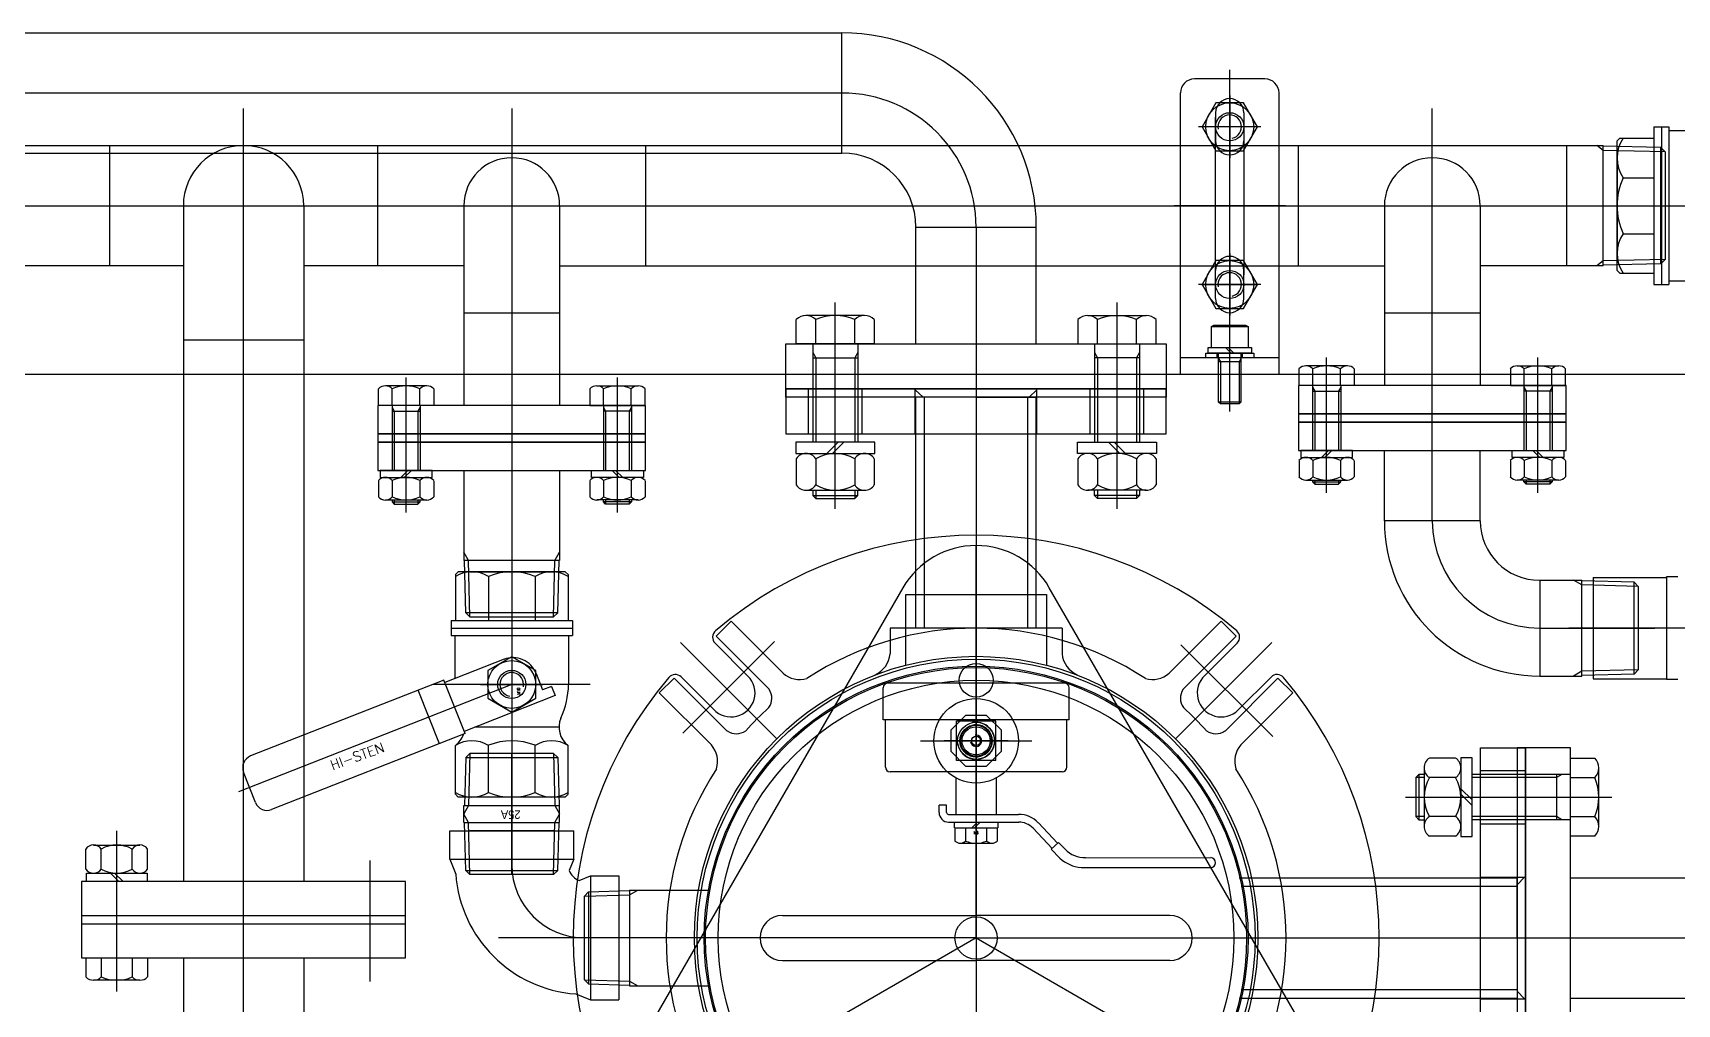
# Model space of a CAD drawing. Header units: millimetres. Extents: x 4080735 to 4152075, y -451436 to -400976.
# Drawn here: x 4112793 to 4113377, y -424433 to -424088 of the extents above; entities that cross this region are included whole.
import ezdxf
from ezdxf.enums import TextEntityAlignment as Align

# ---------------------------------------------------------------- set-up
doc = ezdxf.new("R2010")
doc.units = ezdxf.units.MM
doc.header["$LTSCALE"] = 60
doc.layers.add('EQUIPMENT', color=6, linetype='Continuous')
doc.styles.get("Standard").update_dxf_attribs({"font": 'romans.shx', "width": 0.75, "bigfont": 'whgtxt.shx'})
doc.styles.add('WHGTXT', font='ROMANS.shx', dxfattribs={"bigfont": 'WHGTXT.shx'})
doc.styles.add('유형33', font='')
doc.styles.get('유형33').set_extended_font_data('Gulim')

# ---------------------------------------------------------------- blocks, each defined once
blk = doc.blocks.new('EQ')
at = {"layer": 'EQUIPMENT', "color": 253}
for p, q in [((-2999.98, 17880.98), (-2457.6, 17880.98)), ((-2457.6, 17838.28), (-2457.6, 17880.98)), ((-2320, 17746.51), (-2320, 17867.89)), ((-2307.5, 17864.64), (-2332.5, 17864.64)), ((-2457.6, 17859.63), (-3034.98, 17859.63)), ((-2337.5, 17759.64), (-2337.5, 17859.64)), ((-2324.91, 17856.14), (-2329.81, 17847.64)), ((-2315.09, 17856.14), (-2324.91, 17856.14)), ((-2320, 17858.69), (-2320, 17836.59)), ((-2310.19, 17847.64), (-2315.09, 17856.14)), ((-2302.5, 17759.64), (-2302.5, 17859.64)), ((-2670, 17496.86), (-2670, 17854.1)), ((-2574.8, 17854.1), (-2574.8, 17587.64)), ((-2325, 17852.64), (-2325, 17842.64)), ((-2325, 17795.04), (-2325, 17851.04)), ((-2315, 17852.64), (-2315, 17842.64)), ((-2315, 17851.04), (-2315, 17795.04)), ((-2248.1, 17707.73), (-2248.1, 17854.1)), ((-2308.95, 17847.64), (-2331.05, 17847.64)), ((-2310, 17847.64), (-2330, 17847.64)), ((-2329.81, 17847.64), (-2324.91, 17839.14)), ((-2315.09, 17839.14), (-2310.19, 17847.64)), ((-2169.44, 17847.63), (-2169.44, 17791.63)), ((-2169.44, 17847.63), (-2164.11, 17847.63)), ((-2166.78, 17847.63), (-2166.78, 17791.63)), ((-2164.11, 17847.63), (-2164.11, 17791.63)), ((-2164.11, 17846.3), (-2156.09, 17846.3)), ((-2944.98, 17840.98), (-2187.5, 17840.98)), ((-2717.6, 17840.98), (-2717.6, 17798.28)), ((-2622.4, 17840.98), (-2622.4, 17798.28)), ((-2527.2, 17798.28), (-2527.2, 17840.98)), ((-2324.91, 17839.14), (-2315.09, 17839.14)), ((-2295.7, 17840.98), (-2295.7, 17798.28)), ((-2200.5, 17840.98), (-2200.5, 17798.28)), ((-2187.5, 17839.27), (-2189.75, 17840.98)), ((-2187.5, 17798.28), (-2187.5, 17840.98)), ((-2166.98, 17840.24), (-2187.5, 17840.75)), ((-2165.5, 17838.71), (-2187.5, 17839.27)), ((-2182.5, 17842.63), (-2181.5, 17843.63)), ((-2182.5, 17796.63), (-2182.5, 17842.63)), ((-2182.5, 17838.71), (-2182.5, 17800.55)), ((-2181.5, 17843.63), (-2169.44, 17843.63)), ((-2165.5, 17838.71), (-2166.98, 17840.24)), ((-2166.98, 17799.03), (-2166.98, 17840.24)), ((-2165.5, 17838.71), (-2165.5, 17800.55)), ((-2999.98, 17838.28), (-2457.6, 17838.28)), ((-2180.39, 17829.57), (-2169.44, 17829.57)), ((-3136.29, 17819.63), (-2161.44, 17819.63)), ((-2691.35, 17819.63), (-2691.35, 17579.63)), ((-2648.65, 17819.63), (-2648.65, 17579.63)), ((-2591.8, 17819.63), (-2591.8, 17748.64)), ((-2557.8, 17819.63), (-2557.8, 17748.64)), ((-2339.75, 17819.64), (-2300.25, 17819.64)), ((-2265.1, 17819.63), (-2265.1, 17755.73)), ((-2231.1, 17819.63), (-2231.1, 17755.73)), ((-2188.49, 17819.63), (-2097.51, 17819.63)), ((-2431.35, 17770.63), (-2431.35, 17812.03)), ((-2431.35, 17812.03), (-2388.65, 17812.03)), ((-2410, 17812.03), (-2410, 17559.63)), ((-2388.65, 17770.63), (-2388.65, 17812.03)), ((-2180.39, 17809.69), (-2169.44, 17809.69)), ((-2691.35, 17798.28), (-2944.98, 17798.28)), ((-2591.8, 17798.28), (-2648.65, 17798.28)), ((-2557.8, 17798.28), (-2265.1, 17798.28)), ((-2324.91, 17800.14), (-2329.81, 17791.64)), ((-2315.09, 17800.14), (-2324.91, 17800.14)), ((-2320, 17802.69), (-2320, 17780.59)), ((-2310.19, 17791.64), (-2315.09, 17800.14)), ((-2187.5, 17798.28), (-2231.1, 17798.28)), ((-2187.5, 17799.99), (-2189.75, 17798.28)), ((-2165.5, 17800.55), (-2187.5, 17799.99)), ((-2166.98, 17799.03), (-2187.5, 17798.51)), ((-2165.5, 17800.55), (-2166.98, 17799.03)), ((-2325, 17786.64), (-2325, 17796.64)), ((-2315, 17786.64), (-2315, 17796.64)), ((-2182.5, 17796.63), (-2181.5, 17795.63)), ((-2181.5, 17795.63), (-2169.44, 17795.63)), ((-2164.11, 17792.97), (-2143, 17792.97)), ((-2308.95, 17791.64), (-2331.05, 17791.64)), ((-2330, 17791.64), (-2310, 17791.64)), ((-2329.81, 17791.64), (-2324.91, 17783.14)), ((-2315.09, 17783.14), (-2310.19, 17791.64)), ((-2169.44, 17791.63), (-2164.11, 17791.63)), ((-2591.8, 17781.54), (-2557.8, 17781.54)), ((-2449.61, 17780.63), (-2470.39, 17780.63)), ((-2460, 17711.97), (-2460, 17785.31)), ((-2460, 17740.63), (-2460, 17781.19)), ((-2370.39, 17780.63), (-2349.61, 17780.63)), ((-2360, 17711.97), (-2360, 17785.31)), ((-2360, 17740.63), (-2360, 17781.19)), ((-2324.91, 17783.14), (-2315.09, 17783.14)), ((-2265.1, 17781.53), (-2231.1, 17781.53)), ((-2473.86, 17770.63), (-2473.86, 17779.21)), ((-2466.93, 17770.63), (-2466.93, 17779.21)), ((-2453.07, 17770.63), (-2453.07, 17779.21)), ((-2446.14, 17779.21), (-2446.14, 17770.63)), ((-2373.86, 17779.21), (-2373.86, 17770.63)), ((-2366.93, 17770.63), (-2366.93, 17779.21)), ((-2353.07, 17770.63), (-2353.07, 17779.21)), ((-2346.14, 17770.63), (-2346.14, 17779.21)), ((-2326.5, 17776.74), (-2325.63, 17777.24)), ((-2326.5, 17769.24), (-2326.5, 17776.74)), ((-2326.5, 17776.74), (-2313.5, 17776.74)), ((-2325.63, 17777.24), (-2314.37, 17777.24)), ((-2314.37, 17777.24), (-2313.5, 17776.74)), ((-2313.5, 17776.74), (-2313.5, 17769.24)), ((-2691.35, 17772.03), (-2648.65, 17772.03)), ((-2477.5, 17770.63), (-2342.5, 17770.63)), ((-2477.5, 17754.63), (-2477.5, 17770.63)), ((-2446.14, 17770.63), (-2473.86, 17770.63)), ((-2468, 17770.63), (-2468, 17735.63)), ((-2452, 17770.63), (-2452, 17735.63)), ((-2410, 17772.11), (-2410, 17559.63)), ((-2373.86, 17770.63), (-2346.14, 17770.63)), ((-2368, 17770.63), (-2368, 17735.63)), ((-2352, 17770.63), (-2352, 17735.63)), ((-2342.5, 17770.63), (-2342.5, 17754.63)), ((-2327.7, 17767.24), (-2327.7, 17769.24)), ((-2327.7, 17769.24), (-2312.3, 17769.24)), ((-2319.5, 17767.24), (-2321.5, 17769.24)), ((-2318.5, 17767.24), (-2320.5, 17769.24)), ((-2312.3, 17769.24), (-2312.3, 17767.24)), ((-2468, 17767.51), (-2466.92, 17765.63)), ((-2468, 17765.63), (-2452, 17765.63)), ((-2466.92, 17765.63), (-2466.92, 17735.63)), ((-2452, 17767.51), (-2453.08, 17765.63)), ((-2453.08, 17765.63), (-2453.08, 17735.63)), ((-2368, 17767.51), (-2366.92, 17765.63)), ((-2352, 17765.63), (-2368, 17765.63)), ((-2366.92, 17765.63), (-2366.92, 17735.63)), ((-2352, 17767.51), (-2353.08, 17765.63)), ((-2353.08, 17765.63), (-2353.08, 17735.63)), ((-2302.5, 17765.64), (-2337.5, 17765.64)), ((-2328.5, 17765.64), (-2328.5, 17767.24)), ((-2328.5, 17767.24), (-2311.5, 17767.24)), ((-2311.5, 17765.64), (-2328.5, 17765.64)), ((-2312.3, 17767.24), (-2327.7, 17767.24)), ((-2324.5, 17765.64), (-2324.5, 17767.24)), ((-2324, 17749.91), (-2324, 17767.24)), ((-2324, 17765.41), (-2323.32, 17764.24)), ((-2316, 17764.24), (-2324, 17764.24)), ((-2323.32, 17764.24), (-2323.32, 17749.24)), ((-2316, 17765.41), (-2316.68, 17764.24)), ((-2316.68, 17764.24), (-2316.68, 17749.24)), ((-2316, 17767.24), (-2316, 17749.91)), ((-2315.5, 17765.64), (-2315.5, 17767.24)), ((-2311.5, 17767.24), (-2311.5, 17765.64)), ((-2278.24, 17762.73), (-2292.96, 17762.73)), ((-2285.6, 17717.73), (-2285.6, 17765.73)), ((-2217.96, 17762.73), (-2203.24, 17762.73)), ((-2210.6, 17717.73), (-2210.6, 17765.73)), ((-1810, 17759.63), (-3180, 17759.63)), ((-2612.3, 17710.64), (-2612.3, 17758.64)), ((-2537.3, 17710.64), (-2537.3, 17758.64)), ((-2302.5, 17759.64), (-2337.5, 17759.64)), ((-2295.41, 17755.73), (-2295.41, 17761.73)), ((-2290.51, 17755.73), (-2290.51, 17761.73)), ((-2285.6, 17726.98), (-2285.6, 17761.48)), ((-2280.69, 17755.73), (-2280.69, 17761.73)), ((-2275.79, 17761.73), (-2275.79, 17755.73)), ((-2220.41, 17761.73), (-2220.41, 17755.73)), ((-2215.51, 17755.73), (-2215.51, 17761.73)), ((-2210.6, 17727.73), (-2210.6, 17760.73)), ((-2205.69, 17755.73), (-2205.69, 17761.73)), ((-2200.79, 17755.73), (-2200.79, 17761.73)), ((-2622.11, 17748.64), (-2622.11, 17754.64)), ((-2604.94, 17755.64), (-2619.66, 17755.64)), ((-2617.21, 17748.64), (-2617.21, 17754.64)), ((-2612.3, 17719.89), (-2612.3, 17754.39)), ((-2607.39, 17748.64), (-2607.39, 17754.64)), ((-2602.49, 17754.64), (-2602.49, 17748.64)), ((-2547.11, 17754.64), (-2547.11, 17748.64)), ((-2544.66, 17755.64), (-2529.94, 17755.64)), ((-2542.21, 17748.64), (-2542.21, 17754.64)), ((-2537.3, 17720.64), (-2537.3, 17753.64)), ((-2532.39, 17748.64), (-2532.39, 17754.64)), ((-2527.49, 17748.64), (-2527.49, 17754.64)), ((-2477.5, 17754.63), (-2477.5, 17738.63)), ((-2477.5, 17754.63), (-2342.5, 17754.63)), ((-2342.5, 17754.63), (-2477.5, 17754.63)), ((-2477.5, 17751.63), (-2477.5, 17754.63)), ((-2477.5, 17754.63), (-2342.5, 17754.63)), ((-2342.5, 17751.63), (-2477.5, 17751.63)), ((-2469.5, 17738.63), (-2469.5, 17754.63)), ((-2460, 17737.63), (-2460, 17755.63)), ((-2450.5, 17738.63), (-2450.5, 17754.63)), ((-2431.6, 17738.63), (-2431.6, 17754.63)), ((-2428.85, 17751.63), (-2431.6, 17754.21)), ((-2431.35, 17669.63), (-2431.35, 17751.63)), ((-2410, 17751.63), (-2431.35, 17751.63)), ((-2428.35, 17669.63), (-2428.35, 17751.63)), ((-2410, 17751.63), (-2388.65, 17751.63)), ((-2391.65, 17669.63), (-2391.65, 17751.63)), ((-2391.15, 17751.63), (-2388.4, 17754.21)), ((-2388.65, 17669.63), (-2388.65, 17751.63)), ((-2388.4, 17738.63), (-2388.4, 17754.63)), ((-2369.5, 17738.63), (-2369.5, 17754.63)), ((-2360, 17737.63), (-2360, 17755.63)), ((-2350.5, 17738.63), (-2350.5, 17754.63)), ((-2342.5, 17738.63), (-2342.5, 17754.63)), ((-2342.5, 17754.63), (-2342.5, 17751.63)), ((-2200.6, 17755.73), (-2295.6, 17755.73)), ((-2295.6, 17755.73), (-2295.6, 17745.73)), ((-2275.79, 17755.73), (-2295.41, 17755.73)), ((-2290.6, 17755.73), (-2290.6, 17732.73)), ((-2290.6, 17755.14), (-2289.79, 17753.73)), ((-2290.6, 17753.73), (-2280.6, 17753.73)), ((-2289.79, 17753.73), (-2289.79, 17732.73)), ((-2280.6, 17755.14), (-2281.41, 17753.73)), ((-2281.41, 17753.73), (-2281.41, 17732.73)), ((-2280.6, 17755.73), (-2280.6, 17732.73)), ((-2220.41, 17755.73), (-2200.79, 17755.73)), ((-2215.6, 17755.73), (-2215.6, 17732.73)), ((-2215.6, 17755.14), (-2214.79, 17753.73)), ((-2205.6, 17753.73), (-2215.6, 17753.73)), ((-2214.79, 17753.73), (-2214.79, 17732.73)), ((-2205.6, 17755.14), (-2206.41, 17753.73)), ((-2206.41, 17753.73), (-2206.41, 17732.73)), ((-2205.6, 17755.73), (-2205.6, 17732.73)), ((-2200.6, 17745.73), (-2200.6, 17755.73)), ((-2527.3, 17748.64), (-2622.3, 17748.64)), ((-2622.3, 17748.64), (-2622.3, 17738.64)), ((-2602.49, 17748.64), (-2622.11, 17748.64)), ((-2617.3, 17748.64), (-2617.3, 17725.64)), ((-2617.3, 17748.04), (-2616.49, 17746.64)), ((-2617.3, 17746.64), (-2607.3, 17746.64)), ((-2616.49, 17746.64), (-2616.49, 17725.64)), ((-2607.3, 17748.04), (-2608.11, 17746.64)), ((-2608.11, 17746.64), (-2608.11, 17725.64)), ((-2607.3, 17748.64), (-2607.3, 17725.64)), ((-2547.11, 17748.64), (-2527.49, 17748.64)), ((-2542.3, 17748.64), (-2542.3, 17725.64)), ((-2542.3, 17748.04), (-2541.49, 17746.64)), ((-2532.3, 17746.64), (-2542.3, 17746.64)), ((-2541.49, 17746.64), (-2541.49, 17725.64)), ((-2532.3, 17748.04), (-2533.11, 17746.64)), ((-2533.11, 17746.64), (-2533.11, 17725.64)), ((-2532.3, 17748.64), (-2532.3, 17725.64)), ((-2527.3, 17738.64), (-2527.3, 17748.64)), ((-2323.32, 17749.24), (-2324, 17749.91)), ((-2316, 17749.91), (-2324, 17749.91)), ((-2316.68, 17749.24), (-2323.32, 17749.24)), ((-2316, 17749.91), (-2316.68, 17749.24)), ((-2200.6, 17745.73), (-2295.6, 17745.73)), ((-2295.6, 17745.73), (-2295.6, 17742.73)), ((-2295.6, 17745.73), (-2200.6, 17745.73)), ((-2200.6, 17742.73), (-2200.6, 17745.73)), ((-2295.6, 17742.73), (-2200.6, 17742.73)), ((-2200.6, 17742.73), (-2295.6, 17742.73)), ((-2295.6, 17742.73), (-2295.6, 17732.73)), ((-2200.6, 17732.73), (-2200.6, 17742.73)), ((-2527.3, 17738.64), (-2622.3, 17738.64)), ((-2622.3, 17738.64), (-2622.3, 17735.64)), ((-2622.3, 17738.64), (-2527.3, 17738.64)), ((-2622.3, 17735.64), (-2527.3, 17735.64)), ((-2527.3, 17735.64), (-2622.3, 17735.64)), ((-2622.3, 17735.64), (-2622.3, 17725.64)), ((-2527.3, 17735.64), (-2527.3, 17738.64)), ((-2527.3, 17725.64), (-2527.3, 17735.64)), ((-2477.5, 17738.63), (-2342.5, 17738.63)), ((-2474, 17735.63), (-2474, 17731.63)), ((-2446, 17735.63), (-2474, 17735.63)), ((-2459, 17735.63), (-2463, 17731.63)), ((-2457, 17735.63), (-2461, 17731.63)), ((-2446, 17731.63), (-2446, 17735.63)), ((-2374, 17731.63), (-2374, 17735.63)), ((-2374, 17735.63), (-2346, 17735.63)), ((-2363, 17735.63), (-2359, 17731.63)), ((-2361, 17735.63), (-2357, 17731.63)), ((-2346, 17735.63), (-2346, 17731.63)), ((-2474, 17731.63), (-2446, 17731.63)), ((-2473.86, 17729.78), (-2473.86, 17720.49)), ((-2466.93, 17729.78), (-2466.93, 17720.49)), ((-2453.07, 17729.78), (-2453.07, 17720.49)), ((-2446.14, 17729.78), (-2446.14, 17720.49)), ((-2346, 17731.63), (-2374, 17731.63)), ((-2373.86, 17729.78), (-2373.86, 17720.49)), ((-2366.93, 17729.78), (-2366.93, 17720.49)), ((-2353.07, 17729.78), (-2353.07, 17720.49)), ((-2346.14, 17729.78), (-2346.14, 17720.49)), ((-2295.6, 17732.73), (-2200.6, 17732.73)), ((-2295.41, 17729.09), (-2295.41, 17723.38)), ((-2294.8, 17732.73), (-2294.8, 17730.23)), ((-2276.4, 17732.73), (-2294.8, 17732.73)), ((-2294.8, 17730.23), (-2276.4, 17730.23)), ((-2290.51, 17729.09), (-2290.51, 17723.38)), ((-2284.98, 17732.73), (-2287.48, 17730.23)), ((-2283.73, 17732.73), (-2286.23, 17730.23)), ((-2280.69, 17729.09), (-2280.69, 17723.38)), ((-2276.4, 17730.23), (-2276.4, 17732.73)), ((-2275.79, 17729.09), (-2275.79, 17723.38)), ((-2265.1, 17707.73), (-2265.1, 17732.73)), ((-2231.1, 17707.73), (-2231.1, 17732.73)), ((-2220.41, 17729.09), (-2220.41, 17723.38)), ((-2219.8, 17730.23), (-2219.8, 17732.73)), ((-2219.8, 17732.73), (-2201.4, 17732.73)), ((-2201.4, 17730.23), (-2219.8, 17730.23)), ((-2215.51, 17729.09), (-2215.51, 17723.38)), ((-2212.48, 17732.73), (-2209.98, 17730.23)), ((-2211.23, 17732.73), (-2208.73, 17730.23)), ((-2205.69, 17729.09), (-2205.69, 17723.38)), ((-2201.4, 17732.73), (-2201.4, 17730.23)), ((-2200.79, 17729.09), (-2200.79, 17723.38)), ((-2622.3, 17725.64), (-2527.3, 17725.64)), ((-2622.11, 17721.99), (-2622.11, 17716.28)), ((-2621.5, 17725.64), (-2621.5, 17723.14)), ((-2603.1, 17725.64), (-2621.5, 17725.64)), ((-2621.5, 17723.14), (-2603.1, 17723.14)), ((-2617.21, 17721.99), (-2617.21, 17716.28)), ((-2611.68, 17725.64), (-2614.18, 17723.14)), ((-2610.43, 17725.64), (-2612.93, 17723.14)), ((-2607.39, 17721.99), (-2607.39, 17716.28)), ((-2603.1, 17723.14), (-2603.1, 17725.64)), ((-2602.49, 17721.99), (-2602.49, 17716.28)), ((-2591.8, 17725.64), (-2591.8, 17693.64)), ((-2557.8, 17725.64), (-2557.8, 17693.64)), ((-2547.11, 17721.99), (-2547.11, 17716.28)), ((-2546.5, 17723.14), (-2546.5, 17725.64)), ((-2546.5, 17725.64), (-2528.1, 17725.64)), ((-2528.1, 17723.14), (-2546.5, 17723.14)), ((-2542.21, 17721.99), (-2542.21, 17716.28)), ((-2539.18, 17725.64), (-2536.68, 17723.14)), ((-2537.93, 17725.64), (-2535.43, 17723.14)), ((-2532.39, 17721.99), (-2532.39, 17716.28)), ((-2528.1, 17725.64), (-2528.1, 17723.14)), ((-2527.49, 17721.99), (-2527.49, 17716.28)), ((-2292.96, 17722.23), (-2278.24, 17722.23)), ((-2290.6, 17722.23), (-2290.6, 17721.55)), ((-2289.79, 17722.23), (-2289.79, 17720.73)), ((-2281.41, 17722.23), (-2281.41, 17720.73)), ((-2280.6, 17721.55), (-2280.6, 17722.23)), ((-2203.24, 17722.23), (-2217.96, 17722.23)), ((-2215.6, 17721.55), (-2215.6, 17722.23)), ((-2214.79, 17722.23), (-2214.79, 17720.73)), ((-2206.41, 17722.23), (-2206.41, 17720.73)), ((-2205.6, 17722.23), (-2205.6, 17721.55)), ((-2470.39, 17718.63), (-2449.61, 17718.63)), ((-2468, 17718.63), (-2468, 17716.72)), ((-2468, 17716.72), (-2466.92, 17715.63)), ((-2468, 17716.72), (-2452, 17716.72)), ((-2466.92, 17718.63), (-2466.92, 17715.63)), ((-2453.08, 17718.63), (-2453.08, 17715.63)), ((-2453.08, 17715.63), (-2452, 17716.72)), ((-2452, 17716.72), (-2452, 17718.63)), ((-2349.61, 17718.63), (-2370.39, 17718.63)), ((-2368, 17716.72), (-2368, 17718.63)), ((-2366.92, 17715.63), (-2368, 17716.72)), ((-2352, 17716.72), (-2368, 17716.72)), ((-2366.92, 17718.63), (-2366.92, 17715.63)), ((-2353.08, 17718.63), (-2353.08, 17715.63)), ((-2352, 17716.72), (-2353.08, 17715.63)), ((-2352, 17718.63), (-2352, 17716.72)), ((-2290.6, 17721.55), (-2289.79, 17720.73)), ((-2290.6, 17721.55), (-2280.6, 17721.55)), ((-2289.79, 17720.73), (-2281.41, 17720.73)), ((-2281.41, 17720.73), (-2280.6, 17721.55)), ((-2214.79, 17720.73), (-2215.6, 17721.55)), ((-2205.6, 17721.55), (-2215.6, 17721.55)), ((-2206.41, 17720.73), (-2214.79, 17720.73)), ((-2205.6, 17721.55), (-2206.41, 17720.73)), ((-2619.66, 17715.14), (-2604.94, 17715.14)), ((-2617.3, 17715.14), (-2617.3, 17714.45)), ((-2617.3, 17714.45), (-2616.49, 17713.64)), ((-2617.3, 17714.45), (-2607.3, 17714.45)), ((-2616.49, 17715.14), (-2616.49, 17713.64)), ((-2616.49, 17713.64), (-2608.11, 17713.64)), ((-2608.11, 17715.14), (-2608.11, 17713.64)), ((-2608.11, 17713.64), (-2607.3, 17714.45)), ((-2607.3, 17714.45), (-2607.3, 17715.14)), ((-2529.94, 17715.14), (-2544.66, 17715.14)), ((-2542.3, 17714.45), (-2542.3, 17715.14)), ((-2541.49, 17713.64), (-2542.3, 17714.45)), ((-2532.3, 17714.45), (-2542.3, 17714.45)), ((-2541.49, 17715.14), (-2541.49, 17713.64)), ((-2533.11, 17713.64), (-2541.49, 17713.64)), ((-2533.11, 17715.14), (-2533.11, 17713.64)), ((-2532.3, 17714.45), (-2533.11, 17713.64)), ((-2532.3, 17715.14), (-2532.3, 17714.45)), ((-2466.92, 17715.63), (-2453.08, 17715.63)), ((-2353.08, 17715.63), (-2366.92, 17715.63)), ((-2231.1, 17707.73), (-2265.1, 17707.73)), ((-2410, 17559.63), (-2410, 17698.98)), ((-2590.12, 17693.64), (-2591.8, 17696.58)), ((-2557.8, 17693.64), (-2591.8, 17693.64)), ((-2591.15, 17675.12), (-2591.6, 17693.64)), ((-2589.62, 17673.64), (-2590.12, 17693.64)), ((-2574.8, 17693.89), (-2574.8, 17605.39)), ((-2559.98, 17673.64), (-2559.48, 17693.64)), ((-2559.48, 17693.64), (-2557.8, 17696.58)), ((-2558.45, 17675.12), (-2558, 17693.64)), ((-2593.8, 17689.64), (-2594.8, 17688.64)), ((-2594.8, 17688.64), (-2594.8, 17672.3)), ((-2555.8, 17689.64), (-2593.8, 17689.64)), ((-2589.62, 17689.64), (-2559.98, 17689.64)), ((-2583.08, 17688.02), (-2583.08, 17672.3)), ((-2566.52, 17688.02), (-2566.52, 17672.3)), ((-2555.8, 17689.64), (-2554.8, 17688.64)), ((-2554.8, 17688.64), (-2554.8, 17672.3)), ((-2191, 17687.63), (-2165, 17687.63)), ((-2191, 17687.63), (-2191, 17651.63)), ((-2181.5, 17687.63), (-2166.5, 17687.63)), ((-2161, 17687.83), (-2165, 17687.83)), ((-2165, 17687.63), (-2165, 17687.83)), ((-2165, 17687.63), (-2165, 17651.63)), ((-2435.98, 17683.98), (-2530.68, 17519.96)), ((-2435, 17656.53), (-2435, 17681.53)), ((-2435, 17681.53), (-2385, 17681.53)), ((-2385, 17681.53), (-2385, 17656.53)), ((-2289.32, 17519.96), (-2384.02, 17683.98)), ((-2210, 17686.63), (-2210, 17652.63)), ((-2210, 17686.63), (-2195, 17686.63)), ((-2195, 17684.96), (-2197.94, 17686.63)), ((-2195, 17652.63), (-2195, 17686.63)), ((-2176.48, 17685.98), (-2195, 17686.43)), ((-2175, 17684.46), (-2195, 17684.96)), ((-2191, 17684.46), (-2191, 17654.81)), ((-2175, 17684.46), (-2176.48, 17685.98)), ((-2176.48, 17653.29), (-2176.48, 17685.98)), ((-2175, 17684.46), (-2175, 17654.81)), ((-2589.62, 17673.64), (-2591.15, 17675.12)), ((-2558.45, 17675.12), (-2591.15, 17675.12)), ((-2559.98, 17673.64), (-2558.45, 17675.12)), ((-2596.3, 17672.3), (-2553.3, 17672.3)), ((-2596.3, 17672.3), (-2596.3, 17666.97)), ((-2596.3, 17669.64), (-2553.3, 17669.64)), ((-2589.62, 17673.64), (-2559.98, 17673.64)), ((-2553.3, 17672.3), (-2553.3, 17666.97)), ((-2496.97, 17672.06), (-2502.28, 17666.76)), ((-2496.97, 17672.06), (-2478.51, 17653.6)), ((-2440.5, 17669.63), (-2440.5, 17660.51)), ((-2379.5, 17669.63), (-2440.5, 17669.63)), ((-2379.5, 17669.63), (-2379.5, 17660.51)), ((-2323.03, 17672.06), (-2341.49, 17653.6)), ((-2323.03, 17672.06), (-2317.72, 17666.76)), ((-2210, 17669.63), (-2169.07, 17669.63)), ((-1799.61, 17669.63), (-2199.66, 17669.63)), ((-2596.3, 17666.97), (-2553.3, 17666.97)), ((-2594.97, 17666.97), (-2594.97, 17651.75)), ((-2554.63, 17666.97), (-2554.63, 17649.64)), ((-2514.89, 17664.52), (-2480.71, 17630.35)), ((-2481.53, 17664.89), (-2514.1, 17632.31)), ((-2490.96, 17652.62), (-2502.65, 17664.31)), ((-2502.28, 17666.76), (-2483.48, 17647.96)), ((-2305.11, 17664.52), (-2339.29, 17630.35)), ((-2304.75, 17631.16), (-2337.33, 17663.74)), ((-2317.72, 17666.76), (-2336.52, 17647.96)), ((-2328.83, 17652.82), (-2317.35, 17664.3)), ((-2577.5, 17658.6), (-2598.6, 17650.32)), ((-2574.8, 17659.45), (-2583.3, 17654.54)), ((-2574.8, 17660.69), (-2574.8, 17638.59)), ((-2566.3, 17654.54), (-2574.8, 17659.45)), ((-2583.3, 17654.54), (-2583.3, 17644.73)), ((-2566.3, 17644.73), (-2566.3, 17654.54)), ((-2566.12, 17653.52), (-2563.85, 17647.72)), ((-2522.43, 17646.61), (-2517.13, 17651.91)), ((-2517.13, 17651.91), (-2498.33, 17633.11)), ((-2503.19, 17640.81), (-2514.67, 17652.29)), ((-2410, 17614.37), (-2410, 17655.2)), ((-2302.87, 17651.91), (-2321.67, 17633.11)), ((-2317.02, 17640.6), (-2305.33, 17652.28)), ((-2297.57, 17646.61), (-2302.87, 17651.91)), ((-2210, 17652.63), (-2195, 17652.63)), ((-2195, 17654.31), (-2197.94, 17652.63)), ((-2175, 17654.81), (-2195, 17654.31)), ((-2176.48, 17653.29), (-2195, 17652.84)), ((-2175, 17654.81), (-2176.48, 17653.29)), ((-2574.8, 17649.64), (-2671.82, 17611.56)), ((-2598.93, 17651.15), (-2667.48, 17624.24)), ((-2600.47, 17628.58), (-2608.06, 17647.56)), ((-2546.94, 17649.64), (-2602.66, 17649.64)), ((-2591.34, 17632.17), (-2598.93, 17651.15)), ((-2585.85, 17649.64), (-2563.75, 17649.64)), ((-2560.65, 17648.97), (-2563.85, 17647.72)), ((-2560.65, 17648.97), (-2559.36, 17645.67)), ((-2522.43, 17646.61), (-2503.97, 17628.15)), ((-2443, 17637.13), (-2443, 17648.44)), ((-2378.69, 17650.13), (-2441.31, 17650.13)), ((-2410.02, 17586.3), (-2410.02, 17648.64)), ((-2377, 17637.13), (-2377, 17648.44)), ((-2297.57, 17646.61), (-2316.03, 17628.15)), ((-2191, 17651.63), (-2165, 17651.63)), ((-2181.5, 17651.63), (-2166.5, 17651.63)), ((-2165, 17651.63), (-2165, 17651.43)), ((-2161, 17651.43), (-2165, 17651.43)), ((-2559.36, 17645.67), (-2591.67, 17632.99)), ((-2583.3, 17644.73), (-2574.8, 17639.82)), ((-2574.8, 17639.82), (-2566.3, 17644.73)), ((-2558.04, 17634.45), (-2587.94, 17634.45)), ((-2377, 17637.13), (-2443, 17637.13)), ((-2442.2, 17620.33), (-2442.2, 17637.13)), ((-2413.73, 17638.63), (-2419, 17633.36)), ((-2417, 17622.63), (-2417, 17636.63)), ((-2403, 17636.63), (-2417, 17636.63)), ((-2406.27, 17638.63), (-2413.73, 17638.63)), ((-2401, 17633.36), (-2406.27, 17638.63)), ((-2403, 17622.63), (-2403, 17636.63)), ((-2377.8, 17620.33), (-2377.8, 17637.13)), ((-2591.34, 17632.17), (-2660.02, 17605.21)), ((-2429.72, 17629.63), (-2390.28, 17629.63)), ((-2398.67, 17629.63), (-2421.33, 17629.63)), ((-2410, 17629.63), (-2419.18, 17629.63)), ((-2419, 17633.36), (-2419, 17625.91)), ((-2410, 17629.63), (-2400.82, 17629.63)), ((-2401, 17625.91), (-2401, 17633.36)), ((-2594.8, 17610.64), (-2594.8, 17628.02)), ((-2591.15, 17623.66), (-2591.6, 17606.64)), ((-2589.62, 17625.14), (-2591.15, 17623.66)), ((-2591.15, 17623.66), (-2558.45, 17623.66)), ((-2589.62, 17625.14), (-2590.12, 17606.64)), ((-2559.98, 17625.14), (-2589.62, 17625.14)), ((-2583.08, 17611.25), (-2583.08, 17628.02)), ((-2574.8, 17582.14), (-2574.8, 17625.14)), ((-2566.52, 17611.25), (-2566.52, 17628.02)), ((-2559.98, 17625.14), (-2559.48, 17606.64)), ((-2559.98, 17625.14), (-2558.45, 17623.66)), ((-2558.45, 17623.66), (-2558, 17606.64)), ((-2554.8, 17610.64), (-2554.8, 17628.02)), ((-2419, 17625.91), (-2413.73, 17620.63)), ((-2403, 17622.63), (-2417, 17622.63)), ((-2406.27, 17620.63), (-2401, 17625.91)), ((-2239.86, 17623.49), (-2249.14, 17623.49)), ((-2234, 17623.63), (-2238, 17623.63)), ((-2238, 17623.63), (-2238, 17595.63)), ((-2234, 17595.63), (-2234, 17623.63)), ((-2231, 17627.13), (-2215, 17627.13)), ((-2231, 17492.13), (-2231, 17627.13)), ((-2215, 17627.13), (-2218, 17627.13)), ((-2218, 17627.13), (-2218, 17492.13)), ((-2215, 17492.13), (-2215, 17627.13)), ((-2199, 17627.13), (-2215, 17627.13)), ((-2215, 17627.13), (-2215, 17492.13)), ((-2215, 17492.13), (-2215, 17627.13)), ((-2199, 17492.13), (-2199, 17627.13)), ((-2199, 17595.78), (-2199, 17623.49)), ((-2199, 17623.49), (-2190.43, 17623.49)), ((-2665.79, 17607.73), (-2669.99, 17618.49)), ((-2379.49, 17618.63), (-2440.51, 17618.63)), ((-2413.73, 17620.63), (-2406.27, 17620.63)), ((-2252.92, 17617.63), (-2254, 17616.55)), ((-2251, 17617.63), (-2252.92, 17617.63)), ((-2252.92, 17617.63), (-2252.92, 17601.63)), ((-2251, 17620.03), (-2251, 17599.24)), ((-2199, 17617.63), (-2234, 17617.63)), ((-2231, 17619.13), (-2215, 17619.13)), ((-2204, 17617.63), (-2204, 17601.63)), ((-2202.13, 17617.63), (-2204, 17616.55)), ((-2189, 17599.24), (-2189, 17620.03)), ((-2417.18, 17616.46), (-2417.18, 17603.52)), ((-2402.86, 17616.44), (-2402.86, 17603.52)), ((-2254, 17616.55), (-2254, 17602.72)), ((-2251, 17616.55), (-2254, 17616.55)), ((-2239.86, 17616.56), (-2249.14, 17616.56)), ((-2234, 17608.63), (-2238, 17612.63)), ((-2204, 17616.55), (-2234, 17616.55)), ((-2199, 17616.56), (-2190.43, 17616.56)), ((-2593.8, 17609.64), (-2594.8, 17610.64)), ((-2555.8, 17609.64), (-2593.8, 17609.64)), ((-2591.8, 17606.64), (-2557.8, 17606.64)), ((-2591.8, 17600.64), (-2591.8, 17606.64)), ((-2590.12, 17606.64), (-2591.8, 17603.7)), ((-2559.98, 17609.64), (-2589.62, 17609.64)), ((-2559.48, 17606.64), (-2557.8, 17603.7)), ((-2557.8, 17600.64), (-2557.8, 17606.64)), ((-2555.8, 17609.64), (-2554.8, 17610.64)), ((-2420.46, 17606.81), (-2423.16, 17606.81)), ((-2423.16, 17604.17), (-2423.16, 17606.81)), ((-2420.46, 17604.22), (-2420.46, 17606.81)), ((-2257.67, 17609.63), (-2184.33, 17609.63)), ((-2234, 17606.63), (-2238, 17610.63)), ((-2232, 17609.63), (-2214, 17609.63)), ((-2229, 17609.63), (-2188.45, 17609.63)), ((-2590.12, 17600.64), (-2591.8, 17603.58)), ((-2591.8, 17600.64), (-2557.8, 17600.64)), ((-2591.15, 17583.62), (-2591.6, 17600.64)), ((-2589.62, 17582.14), (-2590.12, 17600.64)), ((-2559.98, 17582.14), (-2559.48, 17600.64)), ((-2559.48, 17600.64), (-2557.8, 17603.58)), ((-2558.45, 17583.62), (-2558, 17600.64)), ((-2419.76, 17603.52), (-2394.95, 17603.52)), ((-2419.76, 17600.77), (-2394.9, 17600.77)), ((-2417.72, 17598.77), (-2417.72, 17600.77)), ((-2417.72, 17600.77), (-2402.32, 17600.77)), ((-2409.52, 17600.77), (-2411.52, 17598.77)), ((-2408.52, 17600.77), (-2410.52, 17598.77)), ((-2402.32, 17600.77), (-2402.32, 17598.77)), ((-2387.92, 17600.54), (-2381.12, 17593.28)), ((-2254, 17602.72), (-2252.92, 17601.63)), ((-2251, 17602.72), (-2254, 17602.72)), ((-2252.92, 17601.63), (-2251, 17601.63)), ((-2239.86, 17602.71), (-2249.14, 17602.71)), ((-2204, 17602.72), (-2234, 17602.72)), ((-2199, 17601.63), (-2234, 17601.63)), ((-2231, 17600.13), (-2215, 17600.13)), ((-2202.13, 17601.63), (-2204, 17602.72)), ((-2199, 17602.71), (-2190.43, 17602.71)), ((-2715, 17540.64), (-2715, 17597.66)), ((-2596.8, 17597.64), (-2552.8, 17597.64)), ((-2596.8, 17587.64), (-2596.8, 17597.64)), ((-2559.98, 17597.64), (-2589.62, 17597.64)), ((-2574.8, 17597.64), (-2574.8, 17585.64)), ((-2552.8, 17587.64), (-2552.8, 17597.64)), ((-2417.72, 17598.77), (-2402.32, 17598.77)), ((-2417.52, 17598.77), (-2417.52, 17594.05)), ((-2413.77, 17598.77), (-2413.77, 17594.05)), ((-2406.27, 17598.77), (-2406.27, 17594.05)), ((-2402.51, 17598.77), (-2402.51, 17594.05)), ((-2389.8, 17598.61), (-2383.05, 17591.4)), ((-2383.36, 17591.11), (-2380.81, 17593.57)), ((-2380.81, 17593.57), (-2378.43, 17591.11)), ((-2239.86, 17595.78), (-2249.14, 17595.78)), ((-2238, 17595.63), (-2234, 17595.63)), ((-2190.43, 17595.78), (-2199, 17595.78)), ((-2725.97, 17584.06), (-2725.97, 17591.21)), ((-2723.23, 17592.63), (-2706.77, 17592.63)), ((-2720.48, 17584.06), (-2720.48, 17591.21)), ((-2709.52, 17584.06), (-2709.52, 17591.21)), ((-2704.03, 17584.06), (-2704.03, 17591.21)), ((-2596.8, 17587.64), (-2552.8, 17587.64)), ((-2596.8, 17587.64), (-2594.68, 17582.34)), ((-2552.8, 17587.64), (-2554.43, 17583.56)), ((-2415.65, 17593.27), (-2404.39, 17593.27)), ((-2383.36, 17591.11), (-2380.29, 17587.93)), ((-2371.14, 17588.14), (-2326.75, 17588.18)), ((-2725.75, 17579.63), (-2725.75, 17582.63)), ((-2725.75, 17582.63), (-2704.25, 17582.63)), ((-2714.25, 17579.63), (-2717.25, 17582.63)), ((-2712.75, 17579.63), (-2715.75, 17582.63)), ((-2704.25, 17582.63), (-2704.25, 17579.63)), ((-2625, 17544.21), (-2625, 17587.19)), ((-2591.15, 17583.62), (-2558.45, 17583.62)), ((-2589.62, 17582.14), (-2591.15, 17583.62)), ((-2559.98, 17582.14), (-2589.62, 17582.14)), ((-2559.98, 17582.14), (-2558.45, 17583.62)), ((-2372.73, 17584.62), (-2326.84, 17584.63)), ((-2612.5, 17579.63), (-2727.5, 17579.63)), ((-2727.5, 17579.63), (-2727.5, 17552.63)), ((-2704.25, 17579.63), (-2725.75, 17579.63)), ((-2612.5, 17552.63), (-2612.5, 17579.63)), ((-2550.87, 17580.01), (-2546.8, 17581.64)), ((-2549, 17574.46), (-2547.52, 17575.98)), ((-2547.52, 17575.98), (-2533, 17576.43)), ((-2547.52, 17575.98), (-2547.52, 17543.29)), ((-2546.8, 17581.64), (-2536.8, 17581.64)), ((-2546.8, 17581.64), (-2546.8, 17537.64)), ((-2536.8, 17581.64), (-2536.8, 17537.64)), ((-2533, 17576.63), (-2504.48, 17576.63)), ((-2533, 17574.96), (-2530.06, 17576.63)), ((-2533, 17576.63), (-2533, 17542.63)), ((-2316.61, 17580.98), (-2218, 17580.98)), ((-2315.88, 17580.93), (-2218, 17580.93)), ((-2315.88, 17577.98), (-2218, 17577.98)), ((-2231, 17581.23), (-2215, 17581.23)), ((-2218, 17578.48), (-2215.42, 17581.23)), ((-2218, 17559.63), (-2218, 17580.98)), ((-2199, 17580.98), (-2080, 17580.98)), ((-2549, 17574.46), (-2533, 17574.96)), ((-2549, 17544.81), (-2549, 17574.46)), ((-2727.5, 17567.63), (-2612.5, 17567.63)), ((-2727.5, 17564.63), (-2612.5, 17564.63)), ((-2478.7, 17567.63), (-2410, 17567.63)), ((-2341.3, 17567.63), (-2410, 17567.63)), ((-2410, 17559.63), (-2579.47, 17559.63)), ((-2536.8, 17559.64), (-2548.8, 17559.64)), ((-2410, 17559.63), (-2530.68, 17489.96)), ((-2410, 17559.63), (-2197.52, 17559.63)), ((-2410, 17559.63), (-2410, 17390.17)), ((-2410, 17559.63), (-2289.32, 17489.96)), ((-2410, 17559.63), (-2045, 17559.63)), ((-2218, 17559.63), (-2218, 17538.28)), ((-2727.5, 17552.63), (-2612.5, 17552.63)), ((-2725.97, 17552.63), (-2725.97, 17545.78)), ((-2720.48, 17552.63), (-2720.48, 17545.78)), ((-2709.52, 17552.63), (-2709.52, 17545.78)), ((-2704.03, 17552.63), (-2704.03, 17545.78)), ((-2691.35, 17552.63), (-2691.35, 17524.63)), ((-2648.65, 17552.63), (-2648.65, 17524.63)), ((-2478.7, 17551.63), (-2410, 17551.63)), ((-2341.3, 17551.63), (-2410, 17551.63)), ((-2706.77, 17544.63), (-2723.23, 17544.63)), ((-2549, 17544.81), (-2533, 17544.31)), ((-2549, 17544.81), (-2547.52, 17543.29)), ((-2547.52, 17543.29), (-2533, 17542.84)), ((-2533, 17544.31), (-2530.06, 17542.63)), ((-2533, 17542.63), (-2504.48, 17542.63)), ((-2315.88, 17541.28), (-2218, 17541.28)), ((-2552.1, 17539.75), (-2546.8, 17537.64)), ((-2546.8, 17537.64), (-2536.8, 17537.64)), ((-2316.61, 17538.28), (-2218, 17538.28)), ((-2231, 17538.03), (-2215, 17538.03)), ((-2218, 17540.78), (-2215.42, 17538.03)), ((-2199, 17538.28), (-2101.35, 17538.28))]:
    blk.add_line(p, q, dxfattribs=at)
for centre, radius in [((-2320, 17847.64), 8.5), ((-2320, 17847.64), 5), ((-2320, 17791.64), 8.5), ((-2320, 17791.64), 5), ((-2574.8, 17649.64), 8.5), ((-2410, 17559.63), 100), ((-2410, 17559.63), 99), ((-2574.8, 17649.64), 5), ((-2410, 17559.63), 96.5), ((-2410, 17559.63), 96), ((-2410, 17651.13), 6), ((-2410, 17559.63), 91.5), ((-2410, 17629.63), 15), ((-2410, 17629.63), 6.58), ((-2410.02, 17629.63), 5.72), ((-2410, 17629.63), 5.5), ((-2410, 17629.63), 5), ((-2410, 17629.63), 1.62), ((-2410, 17559.63), 7.5)]:
    blk.add_circle(centre, radius, dxfattribs=at)
for centre, radius, start, end in [((-2457.6, 17812.03), 68.95, 0, 90), ((-2332.5, 17859.64), 5, 90, 180), ((-2307.5, 17859.64), 5, 0, 90), ((-2457.6, 17812.03), 47.6, 0, 90), ((-2320, 17852.64), 5, 0, 180), ((-2320, 17847.64), 4.19, 281.90324, 191.90324), ((-2670, 17819.63), 21.35, 0, 180), ((-2320, 17842.64), 5, 180, 0), ((-2169.77, 17836.6), 12.73, 146.49431, 213.50569), ((-2574.8, 17819.63), 17, 0, 180), ((-2457.6, 17812.03), 26.25, 0, 90), ((-2248.1, 17819.63), 17, 0, 180), ((-2158.06, 17819.63), 24.44, 155.9983, 204.0017), ((-2169.77, 17802.66), 12.73, 146.49431, 213.50569), ((-2320, 17796.64), 5, 0, 180), ((-2320, 17791.64), 4.19, 281.90324, 191.90324), ((-2320, 17786.64), 5, 180, 0), ((-2470.39, 17775.72), 4.91, 45.17818, 134.82182), ((-2460, 17763.12), 17.51, 66.6982, 113.3018), ((-2449.61, 17775.72), 4.91, 45.17818, 134.82182), ((-2370.39, 17775.72), 4.91, 45.17818, 134.82182), ((-2360, 17763.12), 17.51, 66.6982, 113.3018), ((-2349.61, 17775.72), 4.91, 45.17818, 134.82182), ((-2292.96, 17759.22), 3.51, 45.65414, 134.34586), ((-2285.6, 17750.19), 12.54, 66.96497, 113.03503), ((-2278.24, 17759.22), 3.51, 45.65414, 134.34586), ((-2217.96, 17759.22), 3.51, 45.65414, 134.34586), ((-2210.6, 17750.19), 12.54, 66.96497, 113.03503), ((-2203.24, 17759.22), 3.51, 45.65414, 134.34586), ((-2619.66, 17752.13), 3.51, 45.65414, 134.34586), ((-2612.3, 17743.1), 12.54, 66.96497, 113.03503), ((-2604.94, 17752.13), 3.51, 45.65414, 134.34586), ((-2544.66, 17752.13), 3.51, 45.65414, 134.34586), ((-2537.3, 17743.1), 12.54, 66.96497, 113.03503), ((-2529.94, 17752.13), 3.51, 45.65414, 134.34586), ((-2470.39, 17727.48), 4.16, 33.60751, 146.39249), ((-2460, 17717.78), 13.85, 59.98864, 120.01136), ((-2449.61, 17727.48), 4.16, 33.60751, 146.39249), ((-2370.39, 17727.48), 4.16, 33.60751, 146.39249), ((-2360, 17717.78), 13.85, 59.98864, 120.01136), ((-2349.61, 17727.48), 4.16, 33.60751, 146.39249), ((-2292.96, 17727.03), 3.21, 40.05141, 139.94859), ((-2285.6, 17719.13), 11.11, 63.78114, 116.21886), ((-2278.24, 17727.03), 3.21, 40.05141, 139.94859), ((-2217.96, 17727.03), 3.21, 40.05141, 139.94859), ((-2210.6, 17719.13), 11.11, 63.78114, 116.21886), ((-2203.24, 17727.03), 3.21, 40.05141, 139.94859), ((-2619.66, 17719.93), 3.21, 40.05141, 139.94859), ((-2612.3, 17712.03), 11.11, 63.78114, 116.21886), ((-2604.94, 17719.93), 3.21, 40.05141, 139.94859), ((-2544.66, 17719.93), 3.21, 40.05141, 139.94859), ((-2537.3, 17712.03), 11.11, 63.78114, 116.21886), ((-2529.94, 17719.93), 3.21, 40.05141, 139.94859), ((-2292.96, 17725.44), 3.21, 220.05141, 319.94859), ((-2285.6, 17733.34), 11.11, 243.78114, 296.21886), ((-2278.24, 17725.44), 3.21, 220.05141, 319.94859), ((-2217.96, 17725.44), 3.21, 220.05141, 319.94859), ((-2210.6, 17733.34), 11.11, 243.78114, 296.21886), ((-2203.24, 17725.44), 3.21, 220.05141, 319.94859), ((-2619.66, 17718.34), 3.21, 220.05141, 319.94859), ((-2612.3, 17726.24), 11.11, 243.78114, 296.21886), ((-2604.94, 17718.34), 3.21, 220.05141, 319.94859), ((-2544.66, 17718.34), 3.21, 220.05141, 319.94859), ((-2537.3, 17726.24), 11.11, 243.78114, 296.21886), ((-2529.94, 17718.34), 3.21, 220.05141, 319.94859), ((-2470.39, 17722.79), 4.16, 213.60751, 326.39249), ((-2460, 17732.49), 13.85, 239.98864, 300.01136), ((-2449.61, 17722.79), 4.16, 213.60751, 326.39249), ((-2370.39, 17722.79), 4.16, 213.60751, 326.39249), ((-2360, 17732.49), 13.85, 239.98864, 300.01136), ((-2349.61, 17722.79), 4.16, 213.60751, 326.39249), ((-2210, 17707.73), 55.1, 180, 270), ((-2210, 17707.73), 38.1, 180, 270), ((-2210, 17707.73), 21.1, 180, 270), ((-2410, 17559.63), 143, 49.70973, 130.28825), ((-2410, 17668.98), 30, 30, 150), ((-2588.94, 17678.19), 11.44, 59.20581, 120.79419), ((-2574.8, 17667.56), 22.08, 67.96127, 112.03873), ((-2560.66, 17678.19), 11.44, 59.20581, 120.79419), ((-2410, 17559.63), 110, 56.89991, 123.10009), ((-2500.53, 17666.43), 3, 130.28825, 225), ((-2319.47, 17666.42), 3, 315, 49.70973), ((-2574.4, 17650.27), 8.89, 21.40318, 111.42613), ((-2449.87, 17661.51), 9.42, 295.37783, 353.90547), ((-2370.13, 17661.51), 9.42, 186.09453, 244.62217), ((-2574.8, 17649.64), 4.19, 349.2, 259.2), ((-2410, 17559.63), 143, 139.70973, 220.28825), ((-2516.79, 17650.17), 3, 45, 139.70973), ((-2496.97, 17646.61), 8.5, 223.05157, 45), ((-2472.69, 17660.15), 8.76, 228.32554, 287.3646), ((-2347.31, 17660.15), 8.76, 252.6354, 311.67446), ((-2323.03, 17646.61), 8.5, 133.05157, 315), ((-2303.21, 17650.16), 3, 40.28825, 135), ((-2410, 17559.63), 143, 319.70973, 40.28825), ((-2586.15, 17650.54), 31.53, 335.99482, 358.36493), ((-2488.23, 17644.75), 5.73, 324.32748, 34.01524), ((-2441.31, 17648.44), 1.69, 90, 180), ((-2378.69, 17648.44), 1.69, 0, 90), ((-2331.77, 17644.75), 5.73, 145.98476, 215.67252), ((-2410, 17559.63), 110, 131.97761, 138.02239), ((-2410, 17559.63), 110, 41.97761, 48.02239), ((-2550.04, 17634.45), 8, 155.99482, 233.48613), ((-2410.02, 17629.63), 6.58, 190.8, 100.8), ((-2410, 17629.63), 5.7, 163.11697, 105.8043), ((-2599.56, 17634.45), 8, 306.51387, 341.51271), ((-2588.94, 17618.19), 11.44, 59.20581, 120.79419), ((-2574.8, 17607.56), 22.08, 67.96127, 112.03873), ((-2560.66, 17618.19), 11.44, 59.20581, 120.79419), ((-2495.12, 17637.87), 5.73, 235.98476, 305.67252), ((-2410, 17629.63), 2, 190.8, 100.8), ((-2324.88, 17637.87), 5.73, 234.32748, 304.01524), ((-2665.85, 17620.11), 4.44, 111.42613, 201.34485), ((-2510.51, 17622.32), 8.76, 342.6354, 41.67446), ((-2309.49, 17622.32), 8.76, 138.32554, 197.3646), ((-2246.84, 17620.03), 4.16, 123.60751, 236.39249), ((-2242.16, 17620.03), 4.16, 303.60751, 56.39249), ((-2193.91, 17620.03), 4.91, 315.17818, 44.82182), ((-2410, 17559.63), 110, 146.89991, 213.10009), ((-2440.51, 17620.33), 1.69, 180, 270), ((-2379.49, 17620.33), 1.69, 270, 0), ((-2410, 17559.63), 110, 326.89991, 33.10009), ((-2588.94, 17621.08), 11.44, 239.20581, 300.79419), ((-2574.8, 17631.71), 22.08, 247.96127, 292.03873), ((-2560.66, 17621.08), 11.44, 239.20581, 300.79419), ((-2237.15, 17609.63), 13.85, 149.98864, 210.01136), ((-2251.85, 17609.63), 13.85, 329.98864, 30.01136), ((-2206.51, 17609.63), 17.51, 336.6982, 23.3018), ((-2661.65, 17609.34), 4.44, 201.34485, 291.42613), ((-2419.76, 17604.17), 3.4, 180, 270), ((-2419.76, 17604.22), 0.709, 180, 270), ((-2394.95, 17593.74), 9.78, 44.06962, 90), ((-2394.9, 17593.68), 7.09, 44.06962, 90), ((-2246.84, 17599.24), 4.16, 123.60751, 236.39249), ((-2242.16, 17599.24), 4.16, 303.60751, 56.39249), ((-2193.91, 17599.24), 4.91, 315.17818, 44.82182), ((-2415.65, 17595.9), 2.63, 224.55822, 315.44178), ((-2410.02, 17602.62), 9.35, 246.34973, 293.65027), ((-2404.39, 17595.9), 2.63, 224.55822, 315.44178), ((-2723.23, 17589.29), 3.35, 34.96841, 145.03159), ((-2715, 17581.39), 11.24, 60.80233, 119.19767), ((-2706.77, 17589.29), 3.35, 34.96841, 145.03159), ((-2371.44, 17597.84), 13.28, 228.22049, 264.40064), ((-2371.4, 17597.92), 9.78, 224.06962, 271.54593), ((-2326.79, 17586.41), 1.77, 268.55151, 88.55151), ((-2723.23, 17585.98), 3.35, 214.96841, 325.03159), ((-2715, 17593.88), 11.24, 240.80233, 299.19767), ((-2706.77, 17585.98), 3.35, 214.96841, 325.03159), ((-2548.8, 17585.64), 46, 184.10826, 265.89174), ((-2548.8, 17585.64), 26, 180, 270), ((-2548.8, 17585.64), 6, 200.2297, 249.7703), ((-2478.7, 17559.63), 8, 90, 270), ((-2341.3, 17559.63), 8, 270, 90), ((-2723.23, 17548.5), 3.86, 224.75369, 315.24631), ((-2715, 17558.37), 13.73, 246.45972, 293.54028), ((-2706.77, 17548.5), 3.86, 224.75369, 315.24631)]:
    blk.add_arc(centre, radius, start, end, dxfattribs=at)
at = {"layer": 'EQUIPMENT', "color": 253, "width": 0.7}
blk.add_text('M10', height=1.062, rotation=90, dxfattribs=at).set_placement((-2572.4, 17647.23), align=Align.MIDDLE_CENTER)
at = {"layer": 'EQUIPMENT', "color": 253, "style": 'WHGTXT'}
blk.add_text('HI-STEN', height=3.5, rotation=19.71799, dxfattribs=at).set_placement((-2629.63, 17624.16), align=Align.MIDDLE_CENTER)
at = {"layer": 'EQUIPMENT', "color": 253, "style": '유형33'}
blk.add_text('25A', height=3, rotation=180, dxfattribs=at).set_placement((-2575.18, 17603.4), align=Align.MIDDLE)
at = {"layer": 'EQUIPMENT', "color": 253, "width": 0.7}
blk.add_text('M8', height=1, dxfattribs=at).set_placement((-2410.02, 17597.02), align=Align.MIDDLE_CENTER)

msp = doc.modelspace()

# ---------------------------------------------------------------- block references
at = {"layer": 'EQUIPMENT', "color": 3}
msp.add_blockref('EQ', (4115537.76, -441968.78), dxfattribs=at)

doc.saveas('drawing.dxf')
